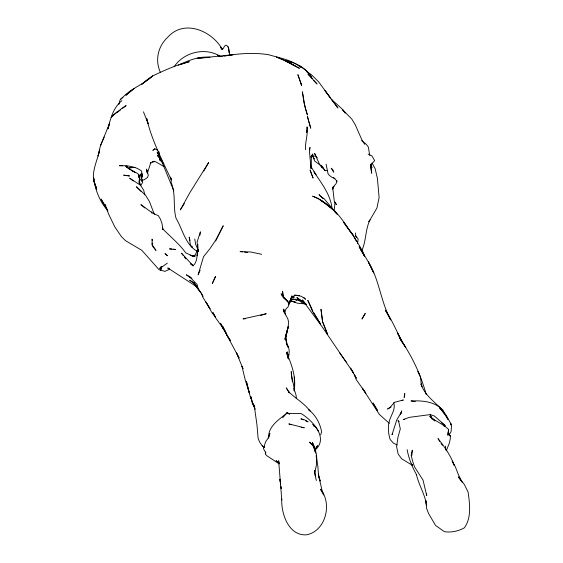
<?xml version="1.0" encoding="UTF-8"?>
<svg xmlns="http://www.w3.org/2000/svg" width="563" height="563" viewBox="0 0 563 563"><rect width="100%" height="100%" fill="white"/><g stroke="black" fill="none" stroke-linecap="round" stroke-linejoin="round"><path stroke-width="0.84" d="M311.311 168.105L311.339 157.035L312.922 153.981L310.966 156.894M294.21 390.996C294.182 384.395 291.198 378.216 291.233 371.552L292.31 381.214M305.428 149.709C305.09 141.967 308.102 134.656 307.095 126.844L306.596 131.855M146.612 169.59L146.619 169.09L146.957 172.187L146.612 169.59L148.308 175.22L147.513 177.472L143.861 179.907L141.355 180.054M142.34 176.282L141.538 171.025C135.394 166.184 126.914 165.494 119.335 165.691L122.635 165.811M288.545 359.039L288.65 354.233M294.146 390.666C296.377 377.245 291.711 364.606 286.525 352.572L287.932 357.589L287.229 351.854L288.108 358.807M285.392 336.421L285.061 339.292L288.214 326.702L288.516 321.663L287.855 318.954L284.385 312.31L283.323 309.059L283.843 311.543M404.628 395.479L404.762 393.53L404.157 397.499L404.466 396.155M197.909 244.518L197.486 249.754L195.607 254.209L194.355 256.179L192.687 256.2M281.746 499.036C281.092 513.484 288.481 535.751 306.131 534.85C325.66 531.627 332.627 503.618 320.481 489.205L323.655 495.011L321.959 490.141L318.355 474.18L320.15 481.013L318.876 477.009M152.277 243.026L152.137 244.701L152.812 246.58L156.007 250.422L152.137 244.701L152.073 239.113L152.306 240.605M421.391 385.725L420.526 377.02L417.929 371.467L419.301 374.254M199.921 235.271L200.407 231.843L197.141 241.935L197.958 251.471L198.197 249.465C196.431 254.835 197.916 261.619 193.158 265.666L190.604 263.829L193.271 265.968L181.483 253.132L183.306 255.616M448.577 429.456L447.895 435.093L448.577 429.456C443.194 423.819 435.29 421.518 429.724 416.156L434.889 420.948L431.476 417.852L430.245 414.586L409.568 417.317L403.171 419.491L404.91 419.407M306.779 132.199L306.997 130.616L306.779 132.164M288.559 356.478C289.635 351.931 289.614 347.272 286.257 343.592L288.277 347.47L285.715 339.025L286.595 343.324L286.159 336.35L288.214 326.702L285.631 335.611M268.572 437.894C268.15 426.297 278.664 419.878 286.468 413.411L301.099 413.545C312.233 420.251 329.341 438.091 314.963 450.154M357.484 243.455L358.174 239.127L355.682 235.615L355.577 232.934M198.197 249.465L197.001 255.679M284.012 312.366L284.568 309.749M336.829 180.526L336.139 183.637L332.705 187.493L334.338 201.688L336.414 204.629L335.069 202.089L334.211 209.837L335.541 212.687M98.089 155.895L100.425 145.803L109.651 123.149L107.969 128.892C110.503 118.596 113.205 107.61 121.882 100.686M147.337 173.348L150.807 162.58L150.258 163.354L154.776 161.264M309.368 149.885L309.995 147.393L309.509 152.08L311.029 168.576L310.558 166.184M285.061 339.292L288.214 326.702M98.089 155.979L99.637 149.892C97.3 161.687 89.109 175.36 96.189 186.86M118.899 104.422L120.003 100.08L122.896 97.286L120.756 98.926M161.877 266.454L160.61 270.226L161.757 266.489M400.441 414.713L401.715 410.884L400.307 414.65M268.65 437.972L269.881 433.447L268.03 438.246L265.567 441.871L263.463 448.676L265.884 452.912L265.398 452.04L265.335 454.045L266.904 455.77L278.72 463.588M372.002 163.024L375.113 168.647L377.414 178.351L379.103 197.486L376.964 207.944L370.046 219.866C365.239 229.275 366.351 240.591 361.995 250.162M320.657 434.833L321.614 431.927C320.15 423.144 315.456 414.966 308.425 409.456M400.307 414.621L400.877 413.059L396.788 419.892L391.982 434.812L392.714 433.468M446.262 450.85L449.337 443.081L450.316 438.683L450.351 436.142L448.204 432.49M104.197 137.069L100.425 145.803M200.132 270.212L198.12 274.878L203.532 256.707L209.971 248.656L216.283 239.247L223.222 225.77L215.657 240.985M203.778 171.039L208.634 162.545L189.879 192.637L180.294 209.943L184.326 203.574M288.622 304.759L289.861 302.542L291.796 295.927L289.861 302.141L291.979 296.37L294.435 295.997M449 435.058L451.04 431.73L451.519 426.29L450.773 423.496L446.529 415.944L442.638 409.998L439.809 407.309L442.947 410.427C435.15 402.165 424.467 395.388 421.047 383.952L421.849 386.774L421.553 384.1L421.708 385.704M282.675 417.732L286.546 413.425M314.858 449.886L317.595 445.699L315.069 449.112M160.729 266.834L159.47 268.748L167.331 263.139M369.307 220.999L368.821 221.731L370.046 219.866M288.946 303.499L290.994 300.403M174.15 66.765C183.904 51.958 205.594 46.849 220.64 56.525M310.91 157.112L312.205 155.578L314.548 156.064M401.94 400.659L403.347 399.969L394.438 402.348L390.279 407.197L387.534 409.062L391.06 407.084M140.834 185.29L142.756 182.278L141.679 178.358L142.587 176.219L141.763 173.165M122.635 97.462C131.242 88.349 143.6 84.387 152.721 75.921C164.537 70.291 176.543 64.822 189.309 61.705L180.983 64.309L181.884 63.985M141.96 84.133L146.31 80.347L152.721 75.921L141.897 84.232M122.607 108.356L126.133 105.612L122.206 108.047L117.287 112.199L120.616 109.799M333.943 186.529L332.705 187.493L333.908 186.656M154.888 148.745L152.84 150.321L154.818 148.829L157.837 150.349M394.438 402.348L393.762 402.848C395.472 408.076 392.517 412.876 390.595 417.591C387.471 424.579 387.935 432.377 390.187 439.541L393.488 443.208L397.196 444.953M260.592 315.484L266.236 313.753L243.061 318.876L245.686 318.735M178.372 65.146C188.091 60.776 198.436 56.117 209.359 57.257M169.414 269.381L164.889 271.352L159.118 269.747L141.897 250.387L125.422 240.598L121.305 236.481L114.81 226.903L108.856 214.573L104.669 204.088L106.048 206.142M222.047 56.321L220.513 56.589L222.202 56.335M223.581 56.061C238.388 53.527 253.554 52.387 268.467 54.674C279.494 57.996 292.169 59.812 300.952 67.588M224.728 55.962L233.159 54.702L197.099 58.341L209.964 57.327M206.058 57.672L209.337 57.356M154.114 161.321L152.116 161.482L155.641 161.75L164.178 166.662M192.701 256.165L195.255 256.045L190.203 255.215M293.766 299.122L291.627 299.206L294.372 299.249L297.151 300.614L295.195 299.059M317.328 157.907L316.139 156.697L314.633 153.481L319.608 164.431L325.196 170.659L327.673 170.596M167.978 268.685L169.407 268.671L167.795 267.974L195.6 286.053L194.84 285.061L200.857 292.69L203.13 296.427M220.921 48.833L222.976 48.897L224.693 45.941L226.03 45.174C229.021 46.412 229.211 49.776 228.965 52.549M306.23 303.964L297.531 303.218L289.854 300.536L295.54 302.197L290.607 300.98M299.643 295.498L294.555 295.146L301.395 296.293L305.547 299.249L303.865 297.461M171.828 249.106L169.505 248.888L175.698 249.472L173.376 249.254M244.532 252.14L247.586 252.569M301.114 427.261L304.344 427.817L288.84 423.883L291.261 424.791M242.428 251.928L240.056 251.584L250.852 251.999L261.661 254.328M415.332 401.651L411.011 400.926C422.264 400.539 434.333 401.264 442.638 409.998L439.407 407.739M125.936 165.93L127.463 166.303M323.746 168.126L322.24 167.626L320.002 165.029L314.597 160.955L313.556 157.619M334.964 178.513L332.191 177.472L329.454 175.487L328.046 173.7L326.083 164.157M190.934 255.496L193.862 256.615L185.677 252.815C179.52 244.089 170.237 236.636 162.784 228.888L162.017 223.546L160.448 219.169L158.245 215.559C151.693 213.518 146.57 208.296 140.856 204.636L144.775 207.951M220.647 56.617L217.409 55.301L220.464 56.743M443.313 425.537L444.869 426.177L443.355 425.522M306.258 304.562L302.289 302.908L296.961 299.044L299.615 300.635M303.323 419.843L300.923 418.823L305.097 420.047L308.123 421.877L305.723 420.857M285.905 60.938L276.588 57.067L283.689 60.086L299.417 68.327L285.905 60.938L295.202 65.899M330.488 97.997L318.665 81.853L311.388 74.696L307.032 71.839L311.782 77.412C306.455 68.278 296.265 62.936 286.201 60.776L291.768 62.775M368.167 154.107L371.854 155.86L374.641 160.554L370.553 165.36L371.693 173.108L370.553 165.36L371.172 164.044L371.89 167.739L371.066 164.122M130.975 170.117L137.52 173.383L138.864 174.826L139.427 178.091L139.202 183.306L139.223 180.688L140.687 185.776M327.49 205.038L332.444 209.049L336.773 213.82M254.807 406.528L254.145 405.029L256.96 424.784L258.1 438.218L259.508 441.821L262.379 446.086L264.547 447.268M131.756 170.582L135.528 172.658L125.859 166.535L130.243 169.752M313.514 425.867L315.013 426.733L312.796 424.411L316.096 427.606L318.285 430.969M262.379 446.086L264.04 446.916M320.868 196.656L324.154 198.725L337.448 214.63M191.969 278.368L186.388 274.793L190.737 277.883L189.161 276.243L197.113 284.554L197.944 287.524M193.982 282.957L189.689 280.205L193.383 282.823L196.121 286.454M441.561 422.813L442.905 423.679M262.196 445.805L264.286 447.163M288.868 413.749L286.743 412.369L289.614 414.319M197.296 251.351C185.262 244.757 182.623 229.19 176.029 218.226C172.806 206.537 176.085 193.531 171.068 182.321L171.293 180.069L170.357 177.064L171.455 179.266M143.466 111.812L148.182 123.761L146.64 118.293C151.637 140.11 162.045 159.751 171.293 179.9M302.113 301.212L296.863 297.616L305.998 304.428M443.13 424.108L445.242 425.593L434.495 416.057L430.245 414.586L431.828 418.935M306.758 71.001L299.502 65.667M412.524 465.39L401.736 458.838L398.147 454.045L396.605 446.677L397.957 437.261L400.307 428.943L398.653 421.413L397.985 420.561L399.118 421.61M322.972 201.983L318.405 198.619L312.606 196.17C328.313 202.258 340.481 215.495 348.912 229.76L343.761 222.484L353.163 235.13L362.445 250.866L364.5 256.144M389.286 423.277L379.434 414.53L362.305 388.132L365.887 393.305L356.252 379.659L354.338 374.669L356.273 378.076M307.032 71.839L307.792 72.423M133.241 180.983L129.673 178.168L140.588 185.318L143.649 190.111L144.811 194.798M162.334 161.989L159.392 159.589L162.341 162.067M279.149 463.258L276.074 460.703L279.107 463.377M331.269 99.208L341.755 108.638L345.253 113.057L342.466 109.56L351.805 119.074L355.288 124.817L362.305 140.841L364.838 144.409M164.86 253.54L167.45 255.757L165.543 253.8M361.728 140.602L366.034 144.065L368.336 146.999L369.75 155.494M308.334 409.378L310.079 411.046C304.266 403.305 295.695 398.583 288.784 391.897L289.516 392.883L286.257 387.879L289.086 392.531M333.479 177.598L336.709 180.758L337.026 181.786M412.595 465.137L411.483 464.018L412.454 465.242M323.169 198.739L319.045 194.587L320.058 195.917M313.865 80.706L317.075 84L307.954 74.034L312.282 78.581M161.067 159.582L157.302 155.311L161.138 159.801L163.017 163.706M448.211 433.679L450.351 436.142L448.788 434.052M305.554 303.696L302.401 299.938L322.317 327.075L353.691 373.262L350.489 368.019L356.245 378.04M355.422 235.911L356.668 237.41M282.858 297.194L288.404 302.014L288.953 304.759L288.087 306.807L285.842 309.171L284.927 312.549L285.406 314.823M441.012 443.447L442.504 445.298M141.039 191.385L136.429 186.761L145.578 195.277L149.455 201.533L154.304 214.32M312.205 155.409L313.295 156.788L312.008 155.057L314.119 158.956L313.57 157.513M349.44 230.429L353.163 235.13M322.247 166.929L325.196 170.659M215.207 316.885L211.913 312.62L205.952 302.057L210.098 308.82L202.793 297.194L201.695 293.787M107.28 209.999C99.292 200.963 95.07 189.175 93.564 177.338L94.225 179.991M184.312 256.939L185.825 258.938M331.438 99.362L337.941 108.005L324.964 90.559L329.946 97.336M107.399 209.57L104.852 206.142L101.101 199.049L107.857 210.914M339.763 353.043L346.738 362.713M222.244 49.185C211.632 30.543 183.791 18.811 167.577 37.404C157.971 46.391 154.832 60.248 160.364 72.282M139.371 178.077L141.785 181.413M461.667 481.534L458.338 476.868L464.313 484.469L468.085 492.048C469.753 503.589 471.667 517.861 464.369 527.82C458.571 531.176 451.054 532.753 444.425 531.669L435.509 525.399L428.619 513.583L426.564 508.368L425.86 500.507L426.472 504.582M348.877 229.627L353.036 235.503M416.613 474.876C412.285 467.227 408.647 458.352 407.155 449.64M222.223 49.298L220.773 47.151L222.153 49.312M230.485 340.664L227.297 335.837L222.73 326.413L227.459 336.111L220.506 323.289L226.607 334.309L221.681 325.886L224.813 330.657L215.692 317.912L212.92 312.571L215.284 316.793M230.028 339.975L227.297 335.837L239.099 358.061L236.376 352.529L242.899 368.512M321.473 165.585L322.219 166.732M308.777 301.944L307.743 300.325L312.641 311.466L320.699 324.323L313.633 312.521M312.746 311.043L309.073 302.704M439.682 441.413L438.014 438.584C444.601 446.888 450.738 455.587 454.376 465.657L452.18 461.153L455.376 466.854L458.338 474.56L462.146 482.195M353.501 236.157L356.386 241.238M288.376 302.753L281.106 293.773L282.056 295.906M363.149 253.8L359.103 246.685L364.578 256.095M161.25 159.758L157.176 152.228L161.609 161.06L173.812 190.857M162.418 228.296L163.066 229.662L162.489 228.05M255.264 409.28L250.183 396.458L246.362 381.278L249.458 393.438L245.355 380.356L241.956 366.323L243.019 368.674M161.658 160.518L163.08 163.678M321.382 165.663L322.24 167.626L321.818 165.965M197.775 249.226L195.699 244.476L194.756 238.979M191.744 245.968L192.356 247.403L190.47 245.468L189.182 237.129L190.005 240.478M364.458 256.158L360.644 249.219L368.272 261.739L373.705 272.872L368.272 261.739C379.216 279.325 380.511 300.572 390.11 318.764L390.743 319.918L385.303 310.192C393.46 321.98 398.006 335.555 405.698 347.498C414.818 362.108 421.61 377.9 426.198 394.473M252.351 402.003L254.335 407.26L252.315 403.439L250.873 396.838L251.928 400.532M293.914 388.47L296.082 395.247L296.363 398.688M311.663 168.379L310.656 165.339L310.875 166.831M305.428 108.898L307.356 114.761L303.992 102.86L302.394 91.79L305.252 108.145M310.438 164.586L311.212 166.972L316.019 174.797L314.027 171.926C321.459 183.334 330.938 194.988 332.064 209.049M151.503 211.899L151.961 213.314M96.449 189.027L94.091 181.223L96.519 189.154M308.644 121.045L307.321 116.084L310.769 128.223L308.883 121.84M312.929 444.186L312.472 442.497L314.133 446.107L315.688 453.06M228.099 46.792L229.901 55.188M278.453 461.751L279.016 463.947M316.343 480.549L314.851 473.898L314.689 470.401M315.322 475.974L314.816 470.689L314.33 472.85C317.814 463.553 317.94 452.68 312.465 444.158L315.21 451.252L313.837 446.536L309.636 442.215L313.837 446.536L315.062 451.554M416.444 474.37C418.64 485.017 425.164 494.37 426.508 505.37M250.873 396.838L251.401 399.244M138.864 177.197L138.864 174.826L138.998 177.873M316.096 455.699L317.835 466.298L318.623 476.207M450.773 423.496L451.005 424.917L450.829 423.777M197.852 247.537L197.578 245.876L197.486 249.754L197.55 246.207L198.099 251.175M279.023 463.075L278.65 460.731L281.789 499.979M158.703 151.489L159.378 156.05L158.703 151.412M281.014 487.002L281.24 488.543M280.62 484.166L279.91 479.204L280.684 484.673M280.979 486.65L281.219 488.304M146.697 170.357L146.873 171.891M411.835 455.376L412.341 450.154L411.173 455.185L412.503 460.808L414.558 466.924L423.045 480.098L426.705 495.581L426.634 493.828M314.618 449.999L314.435 446.719L314.527 450.034M445.593 446.044L445.678 449.921M294.315 377.02L294.414 385.761M333.43 186.888L332.684 188.978L333.43 186.888M215.439 276.693L212.35 283.365L215.439 276.693M365.19 313.5L362.016 318.932L365.19 313.5M112.297 115.788L111.235 117.259L117.843 111.383L112.297 115.788M131.658 90.46L125.922 95.26L133.973 88.56L131.658 90.46M291.979 296.961L291.367 297.116L294.238 297.194L291.979 296.961M133.72 167.408L128.878 167.894L134.958 167.436L133.72 167.408M126.992 175.565L123.614 175.149L129.553 175.973L126.992 175.565M323.999 202.434L320.143 199.724L332.444 209.049L323.999 202.434M287.813 301.121L283.928 297.862L287.813 301.121M332.677 169.554L331.227 168.224L333.76 172.137L332.677 169.554M445.854 415.571L439.654 407.661L445.03 414.579L448.049 419.47L445.854 415.571M200.857 292.69L194.08 282.809L200.857 292.69M405.698 347.498L399.681 338.074L402.32 342.241L397.351 332.698L399.955 338.25L405.698 347.498M377.52 410.582L373.093 403.122L377.52 410.582M327.476 334.105L322.585 321.747L320.994 309.34L322.585 321.747L327.476 334.105M313.014 177.943L310.114 170.103L313.014 177.943M283.126 296.455L282.591 291.254L283.126 296.455M301.036 83.394L297.876 74.633L301.564 85.562L301.036 83.394M141.475 178.372L140.708 174.178L141.475 178.372"/></g></svg>
